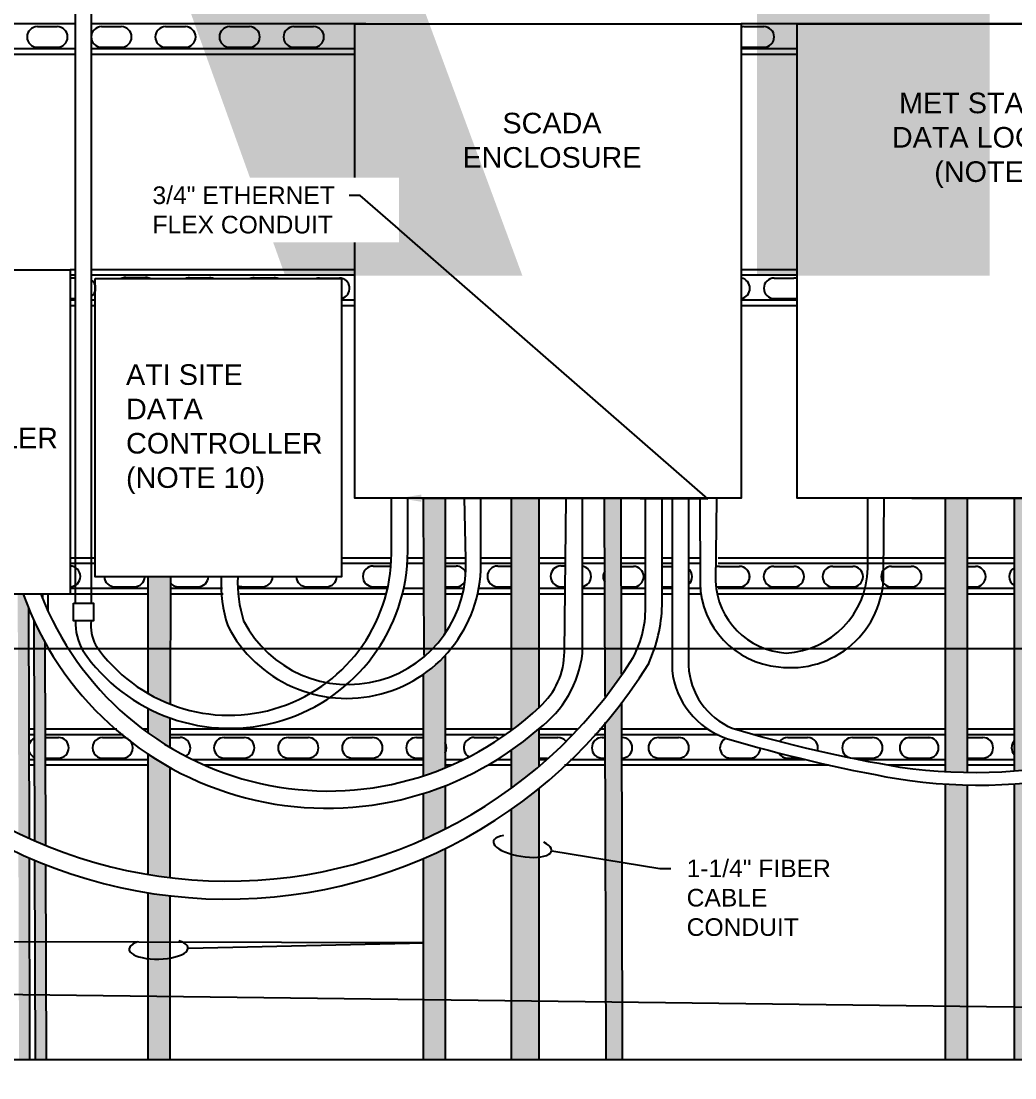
# Model space of a CAD drawing. Header units: feet. Extents: x -18 to 2540, y -48 to 1440.
# Drawn here: x 2139.89 to 2145.53, y 1383.1 to 1389.1 of the extents above; entities that cross this region are included whole.
import ezdxf
from ezdxf import colors
from ezdxf.entities.mleader import LeaderData, LeaderLine
from ezdxf.enums import TextEntityAlignment as Align
from ezdxf.math import Vec2, Vec3

# ---------------------------------------------------------------- set-up
doc = ezdxf.new("R2018")
doc.units = ezdxf.units.FT
doc.header["$MEASUREMENT"] = 0
for name, color, linetype in [('9417_1-3$0$M25-UNISTRUT', 94, 'Continuous'), ('9417_1-3$0$UNISTRUT', 94, 'Continuous'), ('E-LV-EQUP', 211, 'Continuous'), ('EQUIPMENT_CON', 150, 'Continuous'), ('G-ANNO-TEXT', 1, 'Continuous')]:
    doc.layers.add(name, color=color, linetype=linetype)
doc.styles.add('NEI-A', font='arial.ttf')

# ---------------------------------------------------------------- blocks, each defined once
blk = doc.blocks.new('Equipment Callout Arrowhead .75')
at = {"color": 0}
blk.add_ellipse((-0.248, 0), major_axis=(0.743, 0), ratio=0.350959, start_param=-0.80282, end_param=3.944413, dxfattribs=at)
blk = doc.blocks.new('DETAIL_TITLE')
at = {"style": 'NEI-A', "flags": 8}
blk.add_attdef('#', text='', height=0.25, dxfattribs=at).set_placement((0.5922, -0.5109), align=Align.MIDDLE_CENTER)
at = {"lineweight": 30, "flags": 104}
blk.add_attdef('DETAIL_TITLE', text='', height=0.25, dxfattribs=at).set_placement((0.9099, -0.5251), align=Align.BOTTOM_LEFT)
at = {"style": 'NEI-A'}
for tag, p in [('SCALE:', (0.9386, -0.7379)), ('1"_=_', (1.5474, -0.7379))]:
    blk.add_attdef(tag, text='', height=0.1094, dxfattribs=at).set_placement(p, align=Align.BOTTOM_LEFT)

msp = doc.modelspace()

# ---------------------------------------------------------------- hatches: boundary and pattern name
at = {"transparency": 33554503}
h = msp.add_hatch(color=256, dxfattribs=at)
h.dxf.hatch_style = 1
edge = h.paths.add_edge_path()
edge.add_line((2142.295867, 1386.392619), (2142.17123, 1386.392619))
edge.add_line((2142.17123, 1386.392619), (2142.173842, 1385.499445))
edge.add_arc((2141.950342, 1385.827985), 0.397355, 304.2267388, 329.3705782)
edge.add_line((2142.292259, 1385.625539), (2142.295867, 1386.392619))
edge = h.paths.add_edge_path()
edge.add_line((2143.294066, 1386.392873), (2143.20059, 1386.392619))
edge.add_line((2143.20059, 1386.392619), (2143.203548, 1385.267347))
edge.add_arc((2141.058445, 1386.944468), 2.722903, 321.9803845, 325.2894269)
edge.add_line((2143.296777, 1385.393962), (2143.294066, 1386.392873))
h = msp.add_hatch(color=256, dxfattribs=at)
h.dxf.hatch_style = 1
h.paths.add_polyline_path([(2142.826126, 1386.392619), (2142.670331, 1386.392619), (2142.670331, 1385.07401, 0.02902932), (2142.826126, 1385.203892)])
h.paths.add_polyline_path([(2142.826126, 1385.083369, -0.02700795), (2142.670331, 1384.961846), (2142.670331, 1384.746509, 0.01823026), (2142.826126, 1384.869649)])
h.paths.add_polyline_path([(2142.826126, 1384.744067, -0.01737106), (2142.670331, 1384.626582), (2142.670331, 1383.205156), (2142.826126, 1383.205156)])
h = msp.add_hatch(color=256, dxfattribs=at)
h.dxf.hatch_style = 1
h.paths.add_polyline_path([(2145.25784, 1386.392619), (2145.133203, 1386.392619), (2145.133203, 1384.84148, 0.01063895), (2145.25784, 1384.837072)])
h.paths.add_polyline_path([(2145.649981, 1386.392619), (2145.525344, 1386.392619), (2145.525344, 1384.845526, 0.01068425), (2145.649981, 1384.85786)])
h.paths.add_polyline_path([(2145.25784, 1384.765391, -0.01051468), (2145.133203, 1384.770758), (2145.133203, 1383.205156), (2145.25784, 1383.205156)])
h.paths.add_polyline_path([(2145.649981, 1384.782735, -0.01054699), (2145.525344, 1384.771573), (2145.525344, 1383.205156), (2145.649981, 1383.205156)])
h.paths.add_polyline_path([(2145.25784, 1382.664216), (2145.133203, 1382.664216), (2145.133203, 1379.772967), (2145.25784, 1379.772967)])
h.paths.add_polyline_path([(2145.649981, 1382.664216), (2145.525344, 1382.664216), (2145.525344, 1379.772967), (2145.649981, 1379.772967)])
h = msp.add_hatch(color=256, dxfattribs=at)
h.dxf.hatch_style = 1
edge = h.paths.add_edge_path()
edge.add_arc((2140.471438, 1386.16744), 1.850026, 230.4497157, 235.2926447, ccw=False)
edge.add_line((2139.293424, 1384.740947), (2139.293424, 1383.205156))
edge.add_line((2139.293424, 1383.205156), (2139.41806, 1383.205156))
edge.add_line((2139.41806, 1383.205156), (2139.41806, 1384.646587))
edge = h.paths.add_edge_path()
edge.add_arc((2141.646539, 1386.496354), 1.869832, 236.277062, 240.7565867, ccw=False)
edge.add_line((2140.608451, 1384.941155), (2140.608451, 1384.259006))
edge.add_arc((2141.058445, 1386.944468), 2.722903, 260.4875061, 263.1373714)
edge.add_line((2140.733087, 1384.241073), (2140.733087, 1384.864828))
edge = h.paths.add_edge_path()
edge.add_arc((2141.064966, 1386.960615), 2.84353, 260.7614578, 263.2975279, ccw=False)
edge.add_line((2140.608451, 1384.15397), (2140.608451, 1383.205156))
edge.add_line((2140.608451, 1383.205156), (2140.733087, 1383.205156))
edge.add_line((2140.733087, 1383.205156), (2140.733087, 1384.136519))
h.paths.add_polyline_path([(2141.274327, 1382.664216), (2141.025054, 1382.664216), (2141.025054, 1379.772967), (2141.274327, 1379.772967)])
h.paths.add_polyline_path([(2141.658221, 1382.664216), (2141.408948, 1382.664216), (2141.408948, 1379.772967), (2141.658221, 1379.772967)])
edge = h.paths.add_edge_path()
edge.add_arc((2141.120058, 1386.802366), 2.669779, 293.1867956, 296.1303163, ccw=False)
edge.add_line((2142.17123, 1384.348235), (2142.17123, 1383.205156))
edge.add_line((2142.17123, 1383.205156), (2142.295867, 1383.205156))
edge.add_line((2142.295867, 1383.205156), (2142.295867, 1384.405452))
edge = h.paths.add_edge_path()
edge.add_arc((2141.058445, 1386.944468), 2.81638, 319.6222499, 322.6465246, ccw=False)
edge.add_line((2143.203935, 1385.119949), (2143.208968, 1383.205156))
edge.add_line((2143.208968, 1383.205156), (2143.302719, 1383.205156))
edge.add_line((2143.302719, 1383.205156), (2143.297207, 1385.235684))
h.paths.add_polyline_path([(2143.015741, 1382.664501), (2142.922264, 1382.664501), (2142.927775, 1379.773252), (2143.021253, 1379.773252)])
h.paths.add_polyline_path([(2147.827128, 1385.503747), (2147.702605, 1385.503747), (2147.702492, 1383.205156), (2147.827128, 1383.205156)])
edge = h.paths.add_edge_path()
edge.add_arc((2141.630294, 1386.478468), 1.841052, 287.0867315, 291.1934197, ccw=False)
edge.add_line((2142.17123, 1384.718678), (2142.17123, 1384.45933))
edge.add_arc((2141.058445, 1386.944468), 2.722903, 294.1216956, 297.0295179)
edge.add_line((2142.295867, 1384.518981), (2142.295867, 1384.761935))
edge = h.paths.add_edge_path()
edge.add_arc((2141.569962, 1386.236591), 1.034564, 305.5336329, 314.5597939, ccw=False)
edge.add_line((2142.17123, 1385.394689), (2142.17123, 1384.816721))
edge.add_arc((2141.630294, 1386.478468), 1.747575, 288.0312269, 292.3866522)
edge.add_line((2142.295867, 1384.8626), (2142.295867, 1385.499445))
edge = h.paths.add_edge_path()
edge.add_arc((2141.073249, 1386.097274), 1.01029, 242.6087585, 250.3508243)
edge.add_line((2140.733529, 1385.145814), (2140.733087, 1384.978789))
edge.add_arc((2141.630294, 1386.478468), 1.747575, 234.2167222, 239.1093486, ccw=False)
edge.add_line((2140.608451, 1385.060775), (2140.608451, 1385.200252))
edge = h.paths.add_edge_path()
edge.add_line((2140.735644, 1385.945946), (2140.608451, 1385.945946))
edge.add_line((2140.608451, 1385.945946), (2140.608451, 1385.284654))
edge.add_arc((2141.069411, 1386.082335), 0.921292, 239.9774209, 248.6322812)
edge.add_line((2140.733736, 1385.224371), (2140.735644, 1385.945946))
edge = h.paths.add_edge_path()
edge.add_line((2139.149362, 1385.847656), (2138.993566, 1385.847656))
edge.add_line((2138.993566, 1385.847656), (2138.993566, 1385.16951))
edge.add_arc((2141.058445, 1386.944468), 2.722903, 220.6821718, 225.4830311)
edge.add_line((2139.149362, 1385.002921), (2139.149362, 1385.847656))
edge = h.paths.add_edge_path()
edge.add_line((2139.41806, 1385.847656), (2139.293424, 1385.847656))
edge.add_line((2139.293424, 1385.847656), (2139.293424, 1384.871089))
edge.add_arc((2141.058445, 1386.944468), 2.722903, 229.5929887, 232.9551713)
edge.add_line((2139.41806, 1384.771144), (2139.41806, 1385.847656))
h = msp.add_hatch(color=256, dxfattribs=at)
h.dxf.hatch_style = 1
h.paths.add_polyline_path([(2139.562055, 1382.664216), (2139.497586, 1382.664216), (2139.505434, 1379.772967), (2139.569903, 1379.772967)])
h.paths.add_polyline_path([(2139.657683, 1382.664216), (2139.593214, 1382.664216), (2139.601062, 1379.772967), (2139.665531, 1379.772967)])
h.paths.add_polyline_path([(2139.753311, 1382.664216), (2139.688842, 1382.664216), (2139.69669, 1379.772967), (2139.761159, 1379.772967)])
h.paths.add_polyline_path([(2139.846789, 1382.664216), (2139.784471, 1382.664216), (2139.792319, 1379.772967), (2139.854637, 1379.772967)])
h.paths.add_polyline_path([(2139.940267, 1382.664216), (2139.877948, 1382.664216), (2139.885796, 1379.772967), (2139.948115, 1379.772967)])
h.paths.add_polyline_path([(2140.033744, 1382.664216), (2139.971426, 1382.664216), (2139.979274, 1379.772967), (2140.041593, 1379.772967)])
edge = h.paths.add_edge_path()
edge.add_arc((2141.05792, 1386.926821), 2.809086, 236.1289938, 237.7012333)
edge.add_line((2139.556929, 1384.552375), (2139.560586, 1383.205156))
edge.add_line((2139.560586, 1383.205156), (2139.496117, 1383.205156))
edge.add_line((2139.496117, 1383.205156), (2139.492346, 1384.594452))
edge = h.paths.add_edge_path()
edge.add_arc((2141.05792, 1386.926821), 2.809086, 238.4513026, 239.984406)
edge.add_line((2139.652715, 1384.494463), (2139.656215, 1383.205156))
edge.add_line((2139.656215, 1383.205156), (2139.591746, 1383.205156))
edge.add_line((2139.591746, 1383.205156), (2139.588141, 1384.532929))
edge = h.paths.add_edge_path()
edge.add_arc((2141.05792, 1386.926821), 2.809086, 240.7168336, 242.2158389)
edge.add_line((2139.748487, 1384.441595), (2139.751843, 1383.205156))
edge.add_line((2139.751843, 1383.205156), (2139.687374, 1383.205156))
edge.add_line((2139.687374, 1383.205156), (2139.683922, 1384.476699))
edge = h.paths.add_edge_path()
edge.add_arc((2141.05792, 1386.926821), 2.809086, 242.9328693, 244.3533641)
edge.add_line((2139.842092, 1384.394484), (2139.845321, 1383.205156))
edge.add_line((2139.845321, 1383.205156), (2139.783002, 1383.205156))
edge.add_line((2139.783002, 1383.205156), (2139.77969, 1384.425403))
edge = h.paths.add_edge_path()
edge.add_arc((2141.060111, 1386.943866), 2.724185, 244.1655589, 245.6161053)
edge.add_line((2139.935436, 1384.462679), (2139.931949, 1385.766519))
edge.add_arc((2143.327638, 1387.122349), 3.656361, 200.4031456, 201.7658327, ccw=False)
edge.add_line((2139.900666, 1385.847656), (2139.8693, 1385.847652))
edge.add_line((2139.8693, 1385.847652), (2139.872987, 1384.491944))
edge = h.paths.add_edge_path()
edge.add_arc((2141.05792, 1386.926821), 2.809086, 245.0572099, 246.4540215)
edge.add_line((2139.935733, 1384.35162), (2139.938798, 1383.205156))
edge.add_line((2139.938798, 1383.205156), (2139.87648, 1383.205156))
edge.add_line((2139.87648, 1383.205156), (2139.873292, 1384.37974))
edge = h.paths.add_edge_path()
edge.add_arc((2141.060111, 1386.943866), 2.724185, 246.3343414, 247.7593371)
edge.add_line((2140.029013, 1384.422354), (2140.025922, 1385.575363))
edge.add_arc((2142.487132, 1386.944468), 2.81638, 206.3460734, 209.0860063, ccw=False)
edge.add_line((2139.963289, 1385.694581), (2139.966626, 1384.448776))
edge = h.paths.add_edge_path()
edge.add_arc((2141.05792, 1386.926821), 2.809086, 247.1461593, 248.5201726)
edge.add_line((2140.029307, 1384.312835), (2140.032276, 1383.205156))
edge.add_line((2140.032276, 1383.205156), (2139.969958, 1383.205156))
edge.add_line((2139.969958, 1383.205156), (2139.966922, 1384.338252))
edge = h.paths.add_edge_path()
edge.add_line((2139.553413, 1385.847656), (2139.488944, 1385.847656))
edge.add_line((2139.488944, 1385.847656), (2139.492015, 1384.716253))
edge.add_arc((2141.060111, 1386.943866), 2.724185, 234.8569291, 236.5018048)
edge.add_line((2139.556604, 1384.672159), (2139.553413, 1385.847656))
edge = h.paths.add_edge_path()
edge.add_line((2139.649042, 1385.847656), (2139.584573, 1385.847656))
edge.add_line((2139.584573, 1385.847656), (2139.587819, 1384.651806))
edge.add_arc((2141.060111, 1386.943866), 2.724185, 237.2855566, 238.8857082)
edge.add_line((2139.652397, 1384.611587), (2139.649042, 1385.847656))
edge = h.paths.add_edge_path()
edge.add_line((2139.74467, 1385.847656), (2139.680201, 1385.847656))
edge.add_line((2139.680201, 1385.847656), (2139.683607, 1384.593032))
edge.add_arc((2141.060111, 1386.943866), 2.724185, 239.6493678, 241.2108028)
edge.add_line((2139.748175, 1384.556397), (2139.74467, 1385.847656))
edge = h.paths.add_edge_path()
edge.add_line((2139.838148, 1385.847656), (2139.775829, 1385.847656))
edge.add_line((2139.775829, 1385.847656), (2139.77938, 1384.539513))
edge.add_arc((2141.060111, 1386.943866), 2.724185, 241.9570297, 243.4341855)
edge.add_line((2139.841786, 1384.507297), (2139.838148, 1385.847656))

# ---------------------------------------------------------------- linework, layer by layer
msp.add_lwpolyline([(2140.308151, 1387.638405), (2141.70702, 1387.638405), (2141.70702, 1385.945946), (2140.308151, 1385.945946)], close=True)
at = {"layer": '9417_1-3$0$M25-UNISTRUT'}
for p, q in [((2140.196964, 1389.083521), (2136.85004, 1389.083521)), ((2146.155086, 1389.083521), (2143.975723, 1389.083521)), ((2142.17123, 1386.052771), (2142.082559, 1386.052771)), ((2142.670331, 1386.052771), (2142.497335, 1386.052771)), ((2145.133203, 1386.052771), (2143.844996, 1386.052771)), ((2145.133203, 1386.021612), (2143.844996, 1386.021612)), ((2142.670331, 1385.081633), (2142.295867, 1385.081633)), ((2142.637692, 1385.050474), (2142.295867, 1385.050474)), ((2145.133203, 1385.081633), (2143.943299, 1385.081633)), ((2145.133203, 1385.050474), (2144.051746, 1385.050474))]:
    msp.add_line(p, q, dxfattribs=at)
for points in [[(2141.84519, 1389.083521), (2140.286856, 1389.083521)], [(2136.849275, 1388.943305), (2140.196964, 1388.943305)], [(2136.85004, 1388.912146), (2140.196964, 1388.912146)], [(2140.286856, 1388.943305), (2141.783368, 1388.943305)], [(2140.286856, 1388.912146), (2141.783368, 1388.912146)], [(2143.975189, 1388.912146), (2144.293445, 1388.912146)], [(2143.975271, 1388.943305), (2144.293445, 1388.943305)], [(2140.196964, 1387.688625), (2140.166251, 1387.688625)], [(2144.293445, 1387.688625), (2143.975723, 1387.688625)], [(2140.196964, 1387.657466), (2140.166251, 1387.657466)], [(2144.293445, 1387.657466), (2143.975723, 1387.657466)], [(2140.166251, 1387.517249), (2140.196964, 1387.517249)], [(2140.286856, 1387.517249), (2140.308151, 1387.517249)], [(2141.70702, 1387.517249), (2141.783368, 1387.517249)], [(2143.975723, 1387.517249), (2144.293445, 1387.517249)], [(2140.166251, 1387.48609), (2140.196964, 1387.48609)], [(2140.286856, 1387.48609), (2140.308151, 1387.48609)], [(2141.70702, 1387.48609), (2141.783991, 1387.48609)], [(2143.975723, 1387.48609), (2144.293445, 1387.48609)], [(2144.944873, 1386.392619), (2145.861978, 1386.392619)], [(2140.308151, 1386.052771), (2140.166251, 1386.052771)], [(2140.308151, 1386.021612), (2140.166251, 1386.021612)], [(2141.990229, 1386.052771), (2141.70702, 1386.052771)], [(2141.9887, 1386.021612), (2141.70702, 1386.021612)], [(2142.150436, 1386.021612), (2142.080702, 1386.021612)], [(2142.17123, 1386.021612), (2142.150679, 1386.021612)], [(2142.411641, 1386.052771), (2142.295867, 1386.052771)], [(2142.412916, 1386.021612), (2142.295867, 1386.021612)], [(2142.560262, 1386.021612), (2142.497976, 1386.021612)], [(2142.670331, 1386.021612), (2142.560504, 1386.021612)], [(2142.977951, 1386.052771), (2142.826126, 1386.052771)], [(2142.977603, 1386.021612), (2142.826126, 1386.021612)], [(2143.201565, 1386.021612), (2143.075178, 1386.021612)], [(2143.201483, 1386.052771), (2143.075181, 1386.052771)], [(2143.432948, 1386.052771), (2143.294989, 1386.052771)], [(2143.432948, 1386.021612), (2143.295073, 1386.021612)], [(2143.582942, 1386.052771), (2143.526425, 1386.052771)], [(2143.582942, 1386.021612), (2143.526668, 1386.021612)], [(2143.741984, 1386.052771), (2143.676419, 1386.052771)], [(2143.742033, 1386.021612), (2143.676419, 1386.021612)], [(2145.525344, 1386.052771), (2145.25784, 1386.052771)], [(2145.525344, 1386.021612), (2145.25784, 1386.021612)], [(2140.166251, 1385.881396), (2140.608451, 1385.881396)], [(2140.166251, 1385.850236), (2140.608451, 1385.850236)], [(2140.735391, 1385.850236), (2141.035575, 1385.850236)], [(2140.735473, 1385.881396), (2141.032431, 1385.881396)], [(2141.126346, 1385.881396), (2141.740611, 1385.881396)], [(2141.1296, 1385.850236), (2141.740611, 1385.850236)], [(2141.741945, 1385.881396), (2141.968524, 1385.881396)], [(2141.742187, 1385.850236), (2141.960989, 1385.850236)], [(2142.052871, 1385.850236), (2142.150436, 1385.850236)], [(2142.060205, 1385.881396), (2142.150436, 1385.881396)], [(2142.15177, 1385.881396), (2142.17123, 1385.881396)], [(2142.152013, 1385.850236), (2142.17123, 1385.850236)], [(2142.295867, 1385.881396), (2142.401869, 1385.881396)], [(2142.295867, 1385.850236), (2142.395297, 1385.850236)], [(2142.479403, 1385.850236), (2142.560262, 1385.850236)], [(2142.485739, 1385.881396), (2142.560262, 1385.881396)], [(2142.561595, 1385.881396), (2142.670331, 1385.881396)], [(2142.561838, 1385.850236), (2142.670331, 1385.850236)], [(2142.826126, 1385.881396), (2142.976036, 1385.881396)], [(2142.826126, 1385.850236), (2142.975688, 1385.850236)], [(2143.075157, 1385.850236), (2143.202016, 1385.850236)], [(2143.075161, 1385.881396), (2143.201934, 1385.881396)], [(2143.295454, 1385.881396), (2143.432948, 1385.881396)], [(2143.295539, 1385.850236), (2143.432948, 1385.850236)], [(2143.527759, 1385.881396), (2143.582942, 1385.881396)], [(2143.528002, 1385.850236), (2143.582942, 1385.850236)], [(2143.676419, 1385.881396), (2143.743721, 1385.881396)], [(2143.676419, 1385.850236), (2143.747315, 1385.850236)], [(2143.844996, 1385.881396), (2145.133203, 1385.881396)], [(2143.844996, 1385.850236), (2145.133203, 1385.850236)], [(2145.25784, 1385.881396), (2145.525344, 1385.881396)], [(2145.25784, 1385.850236), (2145.525344, 1385.850236)], [(2139.964931, 1385.081717), (2139.93378, 1385.081672)], [(2139.965014, 1385.050596), (2139.933864, 1385.050512)], [(2140.430992, 1385.081633), (2140.027246, 1385.081633)], [(2140.468268, 1385.050474), (2140.027329, 1385.050474)], [(2140.608451, 1385.081633), (2140.580118, 1385.081633)], [(2142.17123, 1385.081633), (2140.733087, 1385.081633)], [(2142.17123, 1385.050474), (2140.733087, 1385.050474)], [(2143.014714, 1385.050474), (2142.826126, 1385.050474)], [(2143.044408, 1385.081633), (2142.829596, 1385.081633)], [(2143.204118, 1385.050474), (2143.14286, 1385.050474)], [(2143.204036, 1385.081633), (2143.170753, 1385.081633)], [(2143.786831, 1385.081633), (2143.297625, 1385.081633)], [(2143.844996, 1385.050474), (2143.29771, 1385.050474)], [(2145.525344, 1385.081633), (2145.25784, 1385.081633)], [(2145.525344, 1385.050474), (2145.25784, 1385.050474)], [(2139.934238, 1384.910378), (2139.965397, 1384.910462)], [(2139.934323, 1384.879303), (2139.965482, 1384.879303)], [(2140.027705, 1384.910258), (2140.608451, 1384.910258)], [(2140.027789, 1384.879099), (2140.608451, 1384.879099)], [(2140.859104, 1384.910258), (2142.17123, 1384.910258)], [(2140.925996, 1384.879099), (2142.17123, 1384.879099)], [(2142.295867, 1384.910258), (2142.401485, 1384.910258)], [(2142.295867, 1384.879099), (2142.334592, 1384.879099)], [(2142.542155, 1384.879099), (2142.670331, 1384.879099)], [(2142.594758, 1384.910258), (2142.670331, 1384.910258)], [(2142.826126, 1384.910258), (2142.86847, 1384.910258)], [(2142.826126, 1384.879099), (2142.832833, 1384.879099)], [(2142.97319, 1384.879099), (2143.204568, 1384.879099)], [(2143.006261, 1384.910258), (2143.204486, 1384.910258)], [(2143.29809, 1384.910258), (2144.337502, 1384.910258)], [(2143.298175, 1384.879099), (2144.471741, 1384.879099)], [(2144.640572, 1384.910258), (2145.133203, 1384.910258)], [(2144.807916, 1384.879099), (2145.133203, 1384.879099)], [(2145.25784, 1384.910258), (2145.525344, 1384.910258)], [(2145.25784, 1384.879099), (2145.525344, 1384.879099)]]:
    msp.add_lwpolyline(points, dxfattribs=at)
at = {"layer": '9417_1-3$0$UNISTRUT'}
for p, q in [((2139.980947, 1389.06782), (2140.093647, 1389.06782)), ((2140.344526, 1389.06782), (2140.457226, 1389.06782)), ((2140.708105, 1389.06782), (2140.820804, 1389.06782)), ((2141.07245, 1389.06782), (2141.18515, 1389.06782)), ((2141.436029, 1389.06782), (2141.548729, 1389.06782)), ((2143.991449, 1389.06782), (2144.104148, 1389.06782)), ((2139.980947, 1388.950856), (2140.093647, 1388.950856)), ((2140.344526, 1388.950856), (2140.457226, 1388.950856)), ((2140.708105, 1388.950856), (2140.820804, 1388.950856)), ((2141.07245, 1388.950856), (2141.18515, 1388.950856)), ((2141.436029, 1388.950856), (2141.548729, 1388.950856)), ((2143.991449, 1388.950856), (2144.104148, 1388.950856)), ((2140.166251, 1387.642819), (2140.196964, 1387.642819)), ((2140.482215, 1387.644229), (2140.594915, 1387.644229)), ((2140.844974, 1387.642674), (2140.957673, 1387.642674)), ((2141.211391, 1387.642674), (2141.324091, 1387.642674)), ((2141.582222, 1387.64176), (2141.694921, 1387.64176)), ((2144.162522, 1387.641765), (2144.275222, 1387.641765)), ((2140.166251, 1387.525855), (2140.196964, 1387.525855)), ((2144.162522, 1387.524801), (2144.275222, 1387.524801)), ((2141.886574, 1386.007337), (2141.987646, 1386.007337)), ((2142.295867, 1386.007337), (2142.357919, 1386.007337)), ((2142.593678, 1386.007337), (2142.670331, 1386.007337)), ((2142.952323, 1386.008316), (2142.977452, 1386.008098)), ((2143.295116, 1386.005911), (2143.363567, 1386.005911)), ((2143.526548, 1386.005911), (2143.582942, 1386.005911)), ((2143.851894, 1386.005911), (2143.965846, 1386.005911)), ((2144.161478, 1386.005911), (2144.274178, 1386.005911)), ((2144.495931, 1386.005911), (2144.608631, 1386.005911)), ((2144.828481, 1386.005911), (2144.941181, 1386.005911)), ((2145.25784, 1386.005911), (2145.30476, 1386.005911)), ((2140.419292, 1385.890373), (2140.531991, 1385.890373)), ((2140.780709, 1385.890373), (2140.893409, 1385.890373)), ((2141.145055, 1385.890373), (2141.257754, 1385.890373)), ((2141.508633, 1385.890373), (2141.621333, 1385.890373)), ((2141.886574, 1385.890373), (2141.970483, 1385.890373)), ((2142.295867, 1385.890373), (2142.357919, 1385.890373)), ((2142.593678, 1385.890373), (2142.670331, 1385.890373)), ((2142.952323, 1385.890373), (2142.976136, 1385.890373)), ((2143.295434, 1385.888947), (2143.363567, 1385.888947)), ((2143.526548, 1385.888947), (2143.582942, 1385.888947)), ((2143.851894, 1385.888947), (2143.965846, 1385.888947)), ((2144.161478, 1385.888947), (2144.274178, 1385.888947)), ((2144.495931, 1385.888947), (2144.608631, 1385.888947)), ((2144.828481, 1385.888947), (2144.941181, 1385.888947)), ((2145.25784, 1385.888947), (2145.30476, 1385.888947)), ((2140.027371, 1385.034773), (2140.100706, 1385.034773)), ((2140.349989, 1385.034773), (2140.464285, 1385.034773)), ((2140.733087, 1385.034773), (2140.790883, 1385.034773)), ((2141.041762, 1385.034773), (2141.154462, 1385.034773)), ((2141.405341, 1385.034773), (2141.518041, 1385.034773)), ((2141.76892, 1385.034773), (2141.881619, 1385.034773)), ((2142.132499, 1385.034773), (2142.17123, 1385.034773)), ((2142.459097, 1385.034773), (2142.571796, 1385.034773)), ((2142.826126, 1385.034773), (2142.935375, 1385.034773)), ((2143.186254, 1385.034773), (2143.204159, 1385.034773)), ((2143.297752, 1385.034773), (2143.298954, 1385.034773)), ((2143.507676, 1385.034773), (2143.620376, 1385.034773)), ((2144.24001, 1385.034773), (2144.35271, 1385.034773)), ((2144.606945, 1385.034773), (2144.719645, 1385.034773)), ((2144.925057, 1385.034773), (2145.046243, 1385.034773)), ((2145.25784, 1385.034773), (2145.347341, 1385.034773)), ((2140.027685, 1384.917809), (2140.100706, 1384.917809)), ((2140.351585, 1384.917809), (2140.464285, 1384.917809)), ((2141.041762, 1384.917809), (2141.154462, 1384.917809)), ((2141.405341, 1384.917809), (2141.518041, 1384.917809)), ((2141.76892, 1384.917809), (2141.881619, 1384.917809)), ((2142.132499, 1384.917809), (2142.17123, 1384.917809)), ((2142.822676, 1384.917809), (2142.876921, 1384.917809)), ((2143.186254, 1384.917809), (2143.204466, 1384.917809)), ((2143.29807, 1384.917809), (2143.298954, 1384.917809)), ((2143.507676, 1384.917809), (2143.620376, 1384.917809)), ((2143.913412, 1384.917809), (2144.026112, 1384.917809)), ((2144.24001, 1384.917809), (2144.306307, 1384.917809)), ((2144.606945, 1384.917809), (2144.719645, 1384.917809)), ((2144.925057, 1384.917809), (2145.046243, 1384.917809)), ((2145.25784, 1384.917809), (2145.347341, 1384.917809))]:
    msp.add_line(p, q, dxfattribs=at)
for centre, radius, start, end in [((2139.980947, 1389.009338), 0.058482, 90, 270), ((2140.093647, 1389.009338), 0.058482, 270, 90), ((2140.344526, 1389.009338), 0.058482, 90, 270), ((2140.457226, 1389.009338), 0.058482, 270, 90), ((2140.708105, 1389.009338), 0.058482, 90, 270), ((2140.820804, 1389.009338), 0.058482, 270, 90), ((2141.07245, 1389.009338), 0.058482, 90, 270), ((2141.18515, 1389.009338), 0.058482, 270, 90), ((2141.436029, 1389.009338), 0.058482, 90, 270), ((2141.548729, 1389.009338), 0.058482, 270, 90), ((2143.991449, 1389.009338), 0.058482, 90, 105.7297369), ((2144.104148, 1389.009338), 0.058482, 270, 90), ((2143.991449, 1389.009338), 0.058482, 253.9678328, 270), ((2140.252957, 1387.584337), 0.058482, 305.425897, 54.574103), ((2140.482215, 1387.585747), 0.058482, 90, 115.8695443), ((2140.594915, 1387.585747), 0.058482, 63.9910658, 90), ((2140.844974, 1387.584192), 0.058482, 90, 112.4815643), ((2140.957673, 1387.584192), 0.058482, 67.365601, 90), ((2141.211391, 1387.584192), 0.058482, 90, 112.8351591), ((2141.324091, 1387.584192), 0.058482, 67.0136009, 90), ((2141.582222, 1387.583278), 0.058482, 90, 109.5024972), ((2141.694921, 1387.583278), 0.058482, 281.9393481, 90), ((2143.96689, 1387.583283), 0.058482, 278.6877457, 81.3122543), ((2144.162522, 1387.583283), 0.058482, 90, 270), ((2144.275222, 1387.583283), 0.058482, 71.8443752, 90), ((2144.275222, 1387.583283), 0.058482, 270, 288.1556248), ((2140.166251, 1385.948855), 0.058482, 270, 90), ((2141.886574, 1385.948855), 0.058482, 90, 270), ((2142.357919, 1385.948855), 0.058482, 21.5261822, 90), ((2142.593678, 1385.948855), 0.058482, 90, 270), ((2142.952725, 1385.949345), 0.058973, 90.3904093, 269.6095907), ((2143.065023, 1385.948855), 0.058482, 279.9841424, 80.0020024), ((2140.893409, 1385.948855), 0.058482, 270, 358.4020299), ((2141.257754, 1385.948855), 0.058482, 270, 357.9614966), ((2143.250868, 1385.947429), 0.058482, 147.2593402, 213.0418566), ((2143.363567, 1385.947429), 0.058482, 270, 90), ((2143.526548, 1385.947429), 0.058482, 90, 90.1204186), ((2143.639248, 1385.947429), 0.058482, 309.4646502, 50.5353498), ((2143.851894, 1385.947429), 0.058482, 90, 111.9616667), ((2143.853147, 1385.947429), 0.058482, 90, 98.0113995), ((2143.964594, 1385.947429), 0.058482, 270, 90), ((2143.965846, 1385.947429), 0.058482, 270, 90), ((2144.161478, 1385.947429), 0.058482, 90, 270), ((2144.274178, 1385.947429), 0.058482, 270, 90), ((2144.495931, 1385.947429), 0.058482, 90, 270), ((2144.608631, 1385.947429), 0.058482, 270, 90), ((2144.828481, 1385.947429), 0.058482, 90, 270), ((2144.941181, 1385.947429), 0.058482, 270, 90), ((2145.30476, 1385.947429), 0.058482, 270, 90), ((2145.555639, 1385.947429), 0.058482, 121.1992353, 238.8007647), ((2140.419292, 1385.948855), 0.058482, 182.8511939, 270), ((2140.531991, 1385.948855), 0.058482, 270, 356.4959759), ((2140.780709, 1385.948855), 0.058482, 219.4545283, 270), ((2141.145055, 1385.948855), 0.058482, 250.0970812, 270), ((2141.508633, 1385.948855), 0.058482, 182.8511939, 270), ((2141.621333, 1385.948855), 0.058482, 270, 357.1488061), ((2142.357919, 1385.948855), 0.058482, 270, 328.2489647), ((2143.526548, 1385.947429), 0.058482, 269.8795814, 270), ((2143.851894, 1385.947429), 0.058482, 249.434065, 270), ((2143.853147, 1385.947429), 0.058482, 261.9886005, 270), ((2139.989485, 1384.976075), 0.059958, 114.0720062, 157.7243037), ((2140.100706, 1384.976291), 0.058482, 270, 90), ((2140.351592, 1384.976302), 0.058493, 88.4302227, 269.9934126), ((2140.464285, 1384.976291), 0.058482, 270, 90.000021), ((2140.790883, 1384.976291), 0.058482, 304.417042, 90), ((2141.041762, 1384.976291), 0.058482, 90, 270), ((2141.154462, 1384.976291), 0.058482, 270, 90), ((2141.405341, 1384.976291), 0.058482, 90, 270), ((2141.518041, 1384.976291), 0.058482, 270, 90), ((2141.76892, 1384.976291), 0.058482, 90, 270), ((2141.881619, 1384.976291), 0.058482, 270, 90), ((2142.132499, 1384.976291), 0.058482, 90, 270), ((2142.245198, 1384.976291), 0.058482, 330.0423072, 29.9576928), ((2142.459097, 1384.976291), 0.058482, 90, 241.1600569), ((2142.571796, 1384.976291), 0.058482, 58.5289806, 90), ((2142.935375, 1384.976291), 0.058482, 41.0831547, 90), ((2143.186254, 1384.976291), 0.058482, 90, 270), ((2143.298954, 1384.976291), 0.058482, 270, 90), ((2143.507676, 1384.976291), 0.058482, 90, 270), ((2143.620376, 1384.976291), 0.058482, 270, 90), ((2143.913412, 1384.976291), 0.058482, 113.3706588, 270), ((2144.24001, 1384.976291), 0.058482, 90, 142.1250641), ((2144.35271, 1384.976291), 0.058482, 343.5219003, 90), ((2144.606945, 1384.976291), 0.058482, 90, 270), ((2144.719645, 1384.976291), 0.058482, 270, 90), ((2144.933543, 1384.976291), 0.058482, 90, 270), ((2145.037757, 1384.976291), 0.058482, 270, 90), ((2145.347341, 1384.976291), 0.058482, 270, 90), ((2145.569094, 1384.976291), 0.058482, 138.4245648, 221.5754352), ((2139.989485, 1384.976075), 0.059958, 202.5821251, 246.2746739), ((2144.026112, 1384.976291), 0.058482, 270, 358.6242113), ((2144.24001, 1384.976291), 0.058482, 209.8471734, 270)]:
    msp.add_arc(centre, radius, start, end, dxfattribs=at)
at = {"layer": 'E-LV-EQUP'}
for points in [[(2140.196964, 1385.797232), (2140.196964, 1392.374872)], [(2140.286856, 1392.374872), (2140.286856, 1385.797232)], [(2148.378444, 1383.205156), (2136.951323, 1383.205156), (2136.951323, 1382.664216), (2148.378444, 1382.664216)]]:
    msp.add_lwpolyline(points, dxfattribs=at)
msp.add_lwpolyline([(2140.185348, 1385.797232), (2140.300265, 1385.797232), (2140.300265, 1385.696457), (2140.185348, 1385.696457)], close=True, dxfattribs=at)
at = {"layer": 'EQUIPMENT_CON', "color": 1}
for points in [[(2138.464396, 1385.847656, 0.61173417), (2143.450864, 1385.4555, 0.09929626), (2143.526725, 1385.784545), (2143.526425, 1386.392619)], [(2138.566728, 1385.846493, 0.60057562), (2143.362938, 1385.488472, 0.13157058), (2143.432073, 1385.792214), (2143.432948, 1386.392619)], [(2139.900666, 1385.847656, 0.52855128), (2142.827437, 1385.084512, 0.20603176), (2143.075116, 1385.513892), (2143.075223, 1386.393324)], [(2140.000543, 1385.847656, 0.53299964), (2142.832254, 1385.209663, 0.2135757), (2142.972, 1385.520147), (2142.981748, 1386.392597)], [(2140.198023, 1385.696457, 0.14153062), (2140.237922, 1385.529017, 0.73635886), (2142.083525, 1386.091849), (2142.083525, 1386.392619)], [(2140.285352, 1385.696457, 0.13628684), (2140.310727, 1385.559672, 0.75082081), (2141.990047, 1386.11711), (2141.990047, 1386.392619)], [(2141.024764, 1385.945946, 0.09508214), (2141.060915, 1385.669184, 0.80356888), (2142.497335, 1386.048892), (2142.497335, 1386.392619)], [(2141.118078, 1385.945946, 0.08555866), (2141.150978, 1385.697063, 0.81288196), (2142.411734, 1386.047289), (2142.405908, 1386.392619)], [(2143.582942, 1386.392619), (2143.582942, 1385.41586, 0.28820551), (2143.891584, 1385.029495, 0.02751424), (2144.857692, 1384.801411, 0.20376171), (2147.111929, 1385.364196, 0.31202669), (2147.177421, 1385.503539)], [(2143.676419, 1386.392619), (2143.676419, 1385.443121, 0.2897764), (2143.924573, 1385.087186, 0.03133459), (2144.876936, 1384.867344, 0.1990038), (2147.053395, 1385.419481, 0.35289122), (2147.083944, 1385.503539)], [(2143.741463, 1386.388878), (2143.742206, 1385.909496, 0.38136779), (2144.186957, 1385.435614, 0.45317284), (2144.783684, 1385.958205), (2144.787095, 1386.392619)], [(2143.834941, 1386.388878), (2143.829, 1385.921144, 0.38162651), (2144.230549, 1385.513791, 0.39538733), (2144.693455, 1385.994759), (2144.695051, 1386.392619)]]:
    msp.add_lwpolyline(points, format="xyb", dxfattribs=at)
for points in [[(2142.17123, 1386.392619), (2142.173842, 1385.499445)], [(2142.295867, 1386.392619), (2142.295867, 1385.625526)], [(2142.670331, 1386.392619), (2142.670331, 1385.07401)], [(2142.826126, 1386.392619), (2142.826126, 1385.203892)], [(2143.203548, 1385.267347), (2143.20059, 1386.392619)], [(2143.296777, 1385.393962), (2143.294064, 1386.393347)], [(2145.133203, 1386.392619), (2145.133203, 1384.841502)], [(2145.25784, 1386.392619), (2145.25784, 1384.8371)], [(2145.525344, 1386.392619), (2145.525344, 1384.845558)], [(2140.608451, 1385.945946), (2140.608451, 1385.284654)], [(2140.735644, 1385.945946), (2140.733736, 1385.224371)], [(2140.011004, 1385.821264), (2140.010933, 1385.847656)], [(2140.042361, 1385.748753), (2140.042092, 1385.847656)], [(2139.935436, 1384.462679), (2139.931949, 1385.766519)], [(2139.966626, 1384.448776), (2139.963289, 1385.694581)], [(2140.029013, 1384.422354), (2140.025922, 1385.575363)], [(2142.295867, 1385.499445), (2142.295867, 1384.8626)], [(2142.17123, 1385.392565), (2142.17123, 1384.816721)], [(2143.302719, 1383.205156), (2143.297207, 1385.235684)], [(2140.608451, 1385.200252), (2140.608451, 1385.060775)], [(2140.733529, 1385.145814), (2140.733087, 1384.978789)], [(2143.208968, 1383.205156), (2143.203935, 1385.119949)], [(2142.826126, 1385.083369), (2142.826126, 1384.869649)], [(2140.608451, 1384.941155), (2140.608451, 1384.259006)], [(2142.670331, 1384.961846), (2142.670331, 1384.746509)], [(2140.733087, 1384.864828), (2140.733087, 1384.241073)], [(2142.295867, 1384.761935), (2142.295867, 1384.518981)], [(2145.133203, 1384.770797), (2145.133203, 1383.205156)], [(2145.25784, 1384.76544), (2145.25784, 1383.205156)], [(2145.525344, 1384.771629), (2145.525344, 1383.205156)], [(2142.17123, 1384.718678), (2142.17123, 1384.45933)], [(2142.826126, 1384.744067), (2142.826126, 1383.205156)], [(2142.670331, 1384.626582), (2142.670331, 1383.205156)], [(2142.295867, 1384.405452), (2142.295867, 1383.205156)], [(2139.938798, 1383.205156), (2139.935733, 1384.35162)], [(2139.969958, 1383.205156), (2139.966922, 1384.338252)], [(2142.17123, 1384.348235), (2142.17123, 1383.205156)], [(2140.032276, 1383.205156), (2140.029307, 1384.312835)], [(2140.608451, 1384.153927), (2140.608451, 1383.205156)], [(2140.733087, 1384.136519), (2140.733087, 1383.205156)]]:
    msp.add_lwpolyline(points, dxfattribs=at)

# ---------------------------------------------------------------- texts
at = {"layer": 'G-ANNO-TEXT', "linetype": 'Continuous', "char_height": 0.11684671, "attachment_point": 5, "style": 'NEI-A', "bg_fill": 3, "box_fill_scale": 1.5, "bg_fill_color": 256, "bg_fill_transparency": 0}
for s, width, gutter_width, heights, insert in [('MET STATION\\PDATA LOGGER\\P(NOTE 8)', 1.26476636, 0.062318, [0.881216], (2145.420534, 1388.422481)), ('SCADA ENCLOSURE', 1.18018473, 0.062318, [0], (2142.901555, 1388.422481)), ('ATI 6X CONTROLLER', 1.03008857, 3.433777, [0], (2139.5397, 1386.82999))]:
    msp.add_mtext_dynamic_manual_height_columns(s, width=width, gutter_width=gutter_width, heights=heights, dxfattribs=dict(at, insert=insert))
at = {"layer": 'G-ANNO-TEXT', "insert": (2140.484036, 1387.152164), "char_height": 0.12463649, "attachment_point": 1, "style": 'NEI-A'}
msp.add_mtext_dynamic_manual_height_columns('{\\H0.9375x;ATI SITE DATA CONTROLLER\\P(NOTE 10)} ', width=1.11353668, gutter_width=0.062318, heights=[0.834034], dxfattribs=at)

# ---------------------------------------------------------------- next in the draw order: linework, layer by layer
for points in [[(2141.783368, 1389.083521), (2143.975723, 1389.083521), (2143.975723, 1386.392619), (2141.783368, 1386.392619)], [(2144.293445, 1389.083521), (2146.4858, 1389.083521), (2146.4858, 1386.392619), (2144.293445, 1386.392619)], [(2138.868057, 1387.688625), (2140.166251, 1387.688625), (2140.166251, 1385.847656), (2138.868057, 1385.847656)]]:
    msp.add_lwpolyline(points, close=True)

# ---------------------------------------------------------------- next in the draw order: block references
at = {"layer": 'G-ANNO-TEXT'}
ref = msp.add_blockref('DETAIL_TITLE', (2007.117623, 1398.740013), dxfattribs=dict(at, xscale=2.26283738676726, yscale=2.26283738676726, zscale=2.26283738676726))
lines = msp.add_mtext('{\\LSCADA RACK DETAIL (PLAN VIEW)}', dxfattribs={"layer": '0', "insert": (2009.176571, 1398.230562), "char_height": 10.57518883, "attachment_point": 1})
ref.add_attrib('DETAIL_TITLE', '', (2009.176571, 1398.230562)).embed_mtext(lines)

# ---------------------------------------------------------------- next in the draw order: leaders
ml = msp.add_multileader_mtext('Standard', dxfattribs=at)
ml.set_content('\\A1;1-1/2" 120VAC POWER CABLE CONDUIT', color=256, style='NEI-A')
ml.set_leader_properties()
ml.set_arrow_properties(name='Equipment Callout Arrowhead .75')
ml.build(insert=Vec2(0, 0))
ml.multileader.update_dxf_attribs({"dogleg_length": 0.0625, "arrow_head_size": 0.225})
ctx = ml.context
ctx.base_point, ctx.char_height, ctx.arrow_head_size, ctx.landing_gap_size, ctx.plane_origin = Vec3(2149.200456, 1382.955422), 0.1, 0.225, 0.09, Vec3(2086.255835, 1319.05425)
notes = []
notes.append((ctx, [(1, (1, 1, 0), (2149.137956, 1382.955422), (1, 0), 0.0625, [(3, [(2140.612989, 1383.835153), (2142.175688, 1383.869081), (2137.877385, 1383.880086), (2139.282423, 1383.583501), (2147.755984, 1383.478273), (2147.755984, 1383.478273)], 0, [])])]))
ctx.mtext.insert, ctx.mtext.width, ctx.mtext.flow_direction = Vec3(2149.290456, 1383.006275), 1.63032895, 5
ctx.mtext.has_bg_fill, ctx.mtext.bg_color, ctx.mtext.bg_scale_factor, ctx.mtext.bg_transparency, ctx.mtext.use_window_bg_color = 1, -1027028792, 1.5, 0, 1
for ctx, leaders in notes:
    for number, flags, end, landing, length, lines in leaders:
        leader = LeaderData()
        leader.index, (leader.has_last_leader_line, leader.has_dogleg_vector, leader.attachment_direction) = number, flags
        leader.last_leader_point, leader.dogleg_vector, leader.dogleg_length = Vec3(end), Vec3(landing), length
        for number, points, colour, breaks in lines:
            line = LeaderLine()
            line.index, line.vertices, line.color, line.breaks = number, Vec3.list(points), colors.encode_raw_color(colour), breaks
            leader.lines.append(line)
        ctx.leaders.append(leader)

# ---------------------------------------------------------------- next in the draw order: leaders
ml = msp.add_multileader_mtext('Standard', dxfattribs=at)
ml.set_content('\\A1;3/4" ETHERNET FLEX CONDUIT', color=256, style='NEI-A')
ml.set_leader_properties()
ml.build(insert=Vec2(0, 0))
ml.multileader.update_dxf_attribs({"dogleg_length": 0.0625, "arrow_head_size": 0.125})
ctx = ml.context
ctx.base_point, ctx.char_height, ctx.arrow_head_size, ctx.landing_gap_size, ctx.plane_origin = Vec3(2140.544127, 1388.110576), 0.1, 0.125, 0.09, Vec3(2088.051022, 1322.241712)
notes = []
notes.append((ctx, [(0, (1, 1, 0), (2141.813435, 1388.110576), (-1, 0), 0.0625, [(6, [(2142.035979, 1386.392619), (2142.452608, 1386.392619), (2143.238283, 1386.392619), (2143.485019, 1386.392619), (2143.017509, 1386.392619), (2143.78631, 1386.388947)], 0, [])])]))
ctx.mtext.insert, ctx.mtext.width, ctx.mtext.flow_direction = Vec3(2140.634127, 1388.161428), 1.34900864, 5
ctx.mtext.has_bg_fill, ctx.mtext.bg_color, ctx.mtext.bg_scale_factor, ctx.mtext.bg_transparency, ctx.mtext.use_window_bg_color = 1, -1027028792, 1.5, 0, 1
ml = msp.add_multileader_mtext('Standard', dxfattribs=at)
ml.set_content('\\A1;1-1/4" FIBER CABLE CONDUIT', color=256, style='NEI-A')
ml.set_leader_properties()
ml.set_arrow_properties(name='Equipment Callout Arrowhead .75')
ml.build(insert=Vec2(0, 0))
ml.multileader.update_dxf_attribs({"dogleg_length": 0.0625, "arrow_head_size": 0.225})
ctx = ml.context
ctx.base_point, ctx.char_height, ctx.arrow_head_size, ctx.landing_gap_size, ctx.plane_origin = Vec3(2143.57614, 1384.291765), 0.1, 0.225, 0.09, Vec3(2093.282536, 1319.000306)
notes.append((ctx, [(1, (1, 1, 0), (2143.51364, 1384.291765), (1, 0), 0.0625, [(1, [(2142.679106, 1384.427516)], 0, [])])]))
ctx.mtext.insert, ctx.mtext.width, ctx.mtext.defined_height, ctx.mtext.flow_direction = Vec3(2143.66614, 1384.342618), 1.02189486, 0.37502, 5
ctx.mtext.has_bg_fill, ctx.mtext.bg_color, ctx.mtext.bg_scale_factor, ctx.mtext.bg_transparency, ctx.mtext.use_window_bg_color = 1, -1027028792, 1.5, 0, 1
for ctx, leaders in notes:
    for number, flags, end, landing, length, lines in leaders:
        leader = LeaderData()
        leader.index, (leader.has_last_leader_line, leader.has_dogleg_vector, leader.attachment_direction) = number, flags
        leader.last_leader_point, leader.dogleg_vector, leader.dogleg_length = Vec3(end), Vec3(landing), length
        for number, points, colour, breaks in lines:
            line = LeaderLine()
            line.index, line.vertices, line.color, line.breaks = number, Vec3.list(points), colors.encode_raw_color(colour), breaks
            leader.lines.append(line)
        ctx.leaders.append(leader)

# ---------------------------------------------------------------- next in the draw order: linework, layer by layer
at = {"layer": '9417_1-3$0$M25-UNISTRUT'}
for p, q in [((2141.783368, 1387.688625), (2140.286856, 1387.688625)), ((2141.783368, 1387.657466), (2140.286856, 1387.657466))]:
    msp.add_line(p, q, dxfattribs=at)

doc.saveas('drawing.dxf')
